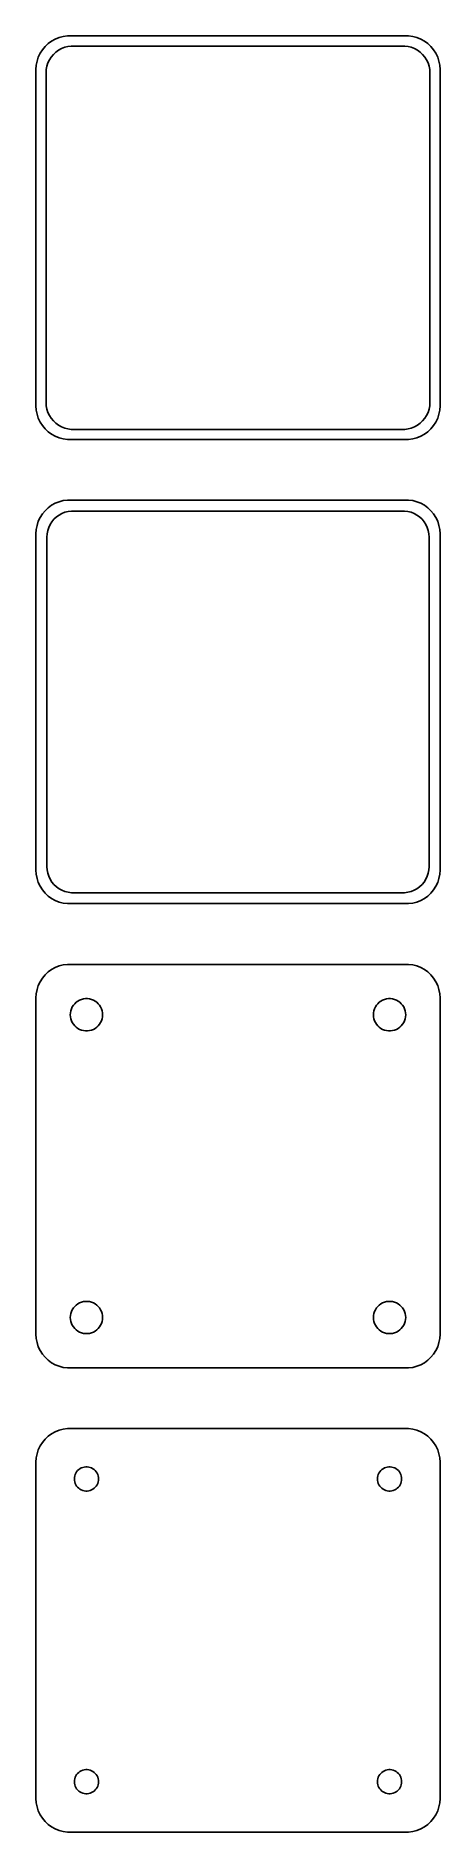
# Model space of a CAD drawing. Header units: metres. Extents: x -30 to 30, y 177 to 444.
import ezdxf

# ---------------------------------------------------------------- set-up
doc = ezdxf.new("R2010")
doc.units = ezdxf.units.M

msp = doc.modelspace()

# ---------------------------------------------------------------- linework, layer by layer
for p, q in [((-27.6791, 443.222), (-28.1871, 442.853)), ((-27.1289, 443.524), (-27.6791, 443.222)), ((-26.5451, 443.755), (-27.1289, 443.524)), ((-25.9369, 443.911), (-26.5451, 443.755)), ((-25.3139, 443.99), (-25.9369, 443.911)), ((25.3139, 443.99), (-25.3139, 443.99)), ((25.9369, 443.911), (25.3139, 443.99)), ((26.5451, 443.755), (25.9369, 443.911)), ((27.1289, 443.524), (26.5451, 443.755)), ((27.6791, 443.222), (27.1289, 443.524)), ((28.1871, 442.853), (27.6791, 443.222)), ((-29.6489, 440.841), (-29.8429, 440.243)), ((-29.3815, 441.409), (-29.6489, 440.841)), ((-29.0451, 441.939), (-29.3815, 441.409)), ((-28.6448, 442.423), (-29.0451, 441.939)), ((-28.1871, 442.853), (-28.6448, 442.423)), ((-28.0052, 440.427), (-27.7361, 440.851)), ((-27.7361, 440.851), (-27.4159, 441.238)), ((-27.4159, 441.238), (-27.0497, 441.582)), ((-27.0497, 441.582), (-26.6433, 441.877)), ((-26.6433, 441.877), (-26.2031, 442.119)), ((-26.2031, 442.119), (-25.7361, 442.304)), ((-25.7361, 442.304), (-25.2495, 442.429)), ((-25.2495, 442.429), (-24.7512, 442.492)), ((-24.7512, 442.492), (24.7512, 442.492)), ((24.7512, 442.492), (25.2495, 442.429)), ((25.2495, 442.429), (25.7361, 442.304)), ((25.7361, 442.304), (26.2031, 442.119)), ((26.2031, 442.119), (26.6433, 441.877)), ((26.6433, 441.877), (27.0497, 441.582)), ((27.0497, 441.582), (27.4159, 441.238)), ((27.4159, 441.238), (27.7361, 440.851)), ((27.7361, 440.851), (28.0052, 440.427)), ((28.6448, 442.423), (28.1871, 442.853)), ((29.0451, 441.939), (28.6448, 442.423)), ((29.3815, 441.409), (29.0451, 441.939)), ((29.6489, 440.841), (29.3815, 441.409)), ((29.8429, 440.243), (29.6489, 440.841)), ((-29.9606, 439.627), (-30, 439)), ((-30, 439), (-30, 389)), ((-29.8429, 440.243), (-29.9606, 439.627)), ((-28.5, 438.5), (-28.4684, 439.001)), ((-28.5, 389.5), (-28.5, 438.5)), ((-28.4684, 439.001), (-28.3743, 439.495)), ((-28.3743, 439.495), (-28.2191, 439.972)), ((-28.2191, 439.972), (-28.0052, 440.427)), ((28.0052, 440.427), (28.2191, 439.972)), ((28.2191, 439.972), (28.3743, 439.495)), ((28.3743, 439.495), (28.4684, 439.001)), ((28.4684, 439.001), (28.5, 438.5)), ((28.5, 438.5), (28.5, 389.5)), ((29.9606, 439.627), (29.8429, 440.243)), ((30, 439), (29.9606, 439.627)), ((30, 389), (30, 439)), ((-30, 389), (-29.9606, 388.373)), ((-29.9606, 388.373), (-29.8429, 387.757)), ((-29.8429, 387.757), (-29.6489, 387.159)), ((-29.6489, 387.159), (-29.3815, 386.591)), ((-28.4684, 388.999), (-28.5, 389.5)), ((-28.3743, 388.505), (-28.4684, 388.999)), ((-28.2191, 388.028), (-28.3743, 388.505)), ((-28.0052, 387.573), (-28.2191, 388.028)), ((-27.7361, 387.149), (-28.0052, 387.573)), ((-27.4159, 386.762), (-27.7361, 387.149)), ((27.7361, 387.149), (27.4159, 386.762)), ((28.0052, 387.573), (27.7361, 387.149)), ((28.2191, 388.028), (28.0052, 387.573)), ((28.3743, 388.505), (28.2191, 388.028)), ((28.4684, 388.999), (28.3743, 388.505)), ((28.5, 389.5), (28.4684, 388.999)), ((29.3815, 386.591), (29.6489, 387.159)), ((29.6489, 387.159), (29.8429, 387.757)), ((29.8429, 387.757), (29.9606, 388.373)), ((29.9606, 388.373), (30, 389)), ((-29.3815, 386.591), (-29.0451, 386.061)), ((-29.0451, 386.061), (-28.6448, 385.577)), ((-28.6448, 385.577), (-28.1871, 385.147)), ((-28.1871, 385.147), (-27.6791, 384.778)), ((-27.6791, 384.778), (-27.1289, 384.476)), ((-27.0497, 386.418), (-27.4159, 386.762)), ((-27.1289, 384.476), (-26.5451, 384.245)), ((-26.6433, 386.123), (-27.0497, 386.418)), ((-26.2031, 385.881), (-26.6433, 386.123)), ((-25.7361, 385.696), (-26.2031, 385.881)), ((-25.2495, 385.571), (-25.7361, 385.696)), ((-24.7512, 385.508), (-25.2495, 385.571)), ((24.7512, 385.508), (-24.7512, 385.508)), ((25.2495, 385.571), (24.7512, 385.508)), ((25.7361, 385.696), (25.2495, 385.571)), ((26.2031, 385.881), (25.7361, 385.696)), ((26.6433, 386.123), (26.2031, 385.881)), ((26.5451, 384.245), (27.1289, 384.476)), ((27.0497, 386.418), (26.6433, 386.123)), ((27.4159, 386.762), (27.0497, 386.418)), ((27.1289, 384.476), (27.6791, 384.778)), ((27.6791, 384.778), (28.1871, 385.147)), ((28.1871, 385.147), (28.6448, 385.577)), ((28.6448, 385.577), (29.0451, 386.061)), ((29.0451, 386.061), (29.3815, 386.591)), ((-26.5451, 384.245), (-25.9369, 384.089)), ((-25.9369, 384.089), (-25.3139, 384.01)), ((-25.3139, 384.01), (25.3139, 384.01)), ((25.3139, 384.01), (25.9369, 384.089)), ((25.9369, 384.089), (26.5451, 384.245)), ((-28.1871, 373.853), (-28.6448, 373.423)), ((-27.6791, 374.222), (-28.1871, 373.853)), ((-27.1289, 374.524), (-27.6791, 374.222)), ((-26.5451, 374.755), (-27.1289, 374.524)), ((-25.9369, 374.911), (-26.5451, 374.755)), ((-25.3139, 374.99), (-25.9369, 374.911)), ((25.3139, 374.99), (-25.3139, 374.99)), ((25.9369, 374.911), (25.3139, 374.99)), ((26.5451, 374.755), (25.9369, 374.911)), ((27.1289, 374.524), (26.5451, 374.755)), ((27.6791, 374.222), (27.1289, 374.524)), ((28.1871, 373.853), (27.6791, 374.222)), ((28.6448, 373.423), (28.1871, 373.853)), ((-29.8429, 371.243), (-29.9606, 370.627)), ((-29.6489, 371.841), (-29.8429, 371.243)), ((-29.3815, 372.409), (-29.6489, 371.841)), ((-29.0451, 372.939), (-29.3815, 372.409)), ((-28.6448, 373.423), (-29.0451, 372.939)), ((-28.1007, 370.926), (-27.8936, 371.366)), ((-27.8936, 371.366), (-27.633, 371.776)), ((-27.633, 371.776), (-27.323, 372.151)), ((-27.323, 372.151), (-26.9685, 372.484)), ((-26.9685, 372.484), (-26.5751, 372.77)), ((-26.5751, 372.77), (-26.1489, 373.004)), ((-26.1489, 373.004), (-25.6967, 373.183)), ((-25.6967, 373.183), (-25.2256, 373.304)), ((-25.2256, 373.304), (-24.7432, 373.365)), ((-24.7432, 373.365), (24.7432, 373.365)), ((24.7432, 373.365), (25.2256, 373.304)), ((25.2256, 373.304), (25.6967, 373.183)), ((25.6967, 373.183), (26.1489, 373.004)), ((26.1489, 373.004), (26.5751, 372.77)), ((26.5751, 372.77), (26.9685, 372.484)), ((26.9685, 372.484), (27.323, 372.151)), ((27.323, 372.151), (27.633, 371.776)), ((27.633, 371.776), (27.8936, 371.366)), ((27.8936, 371.366), (28.1007, 370.926)), ((29.0451, 372.939), (28.6448, 373.423)), ((29.3815, 372.409), (29.0451, 372.939)), ((29.6489, 371.841), (29.3815, 372.409)), ((29.8429, 371.243), (29.6489, 371.841)), ((29.9606, 370.627), (29.8429, 371.243)), ((-29.9606, 370.627), (-30, 370)), ((-30, 370), (-30, 320)), ((-28.3726, 369.5), (-28.3421, 369.985)), ((-28.3726, 320.5), (-28.3726, 369.5)), ((-28.3421, 369.985), (-28.251, 370.463)), ((-28.251, 370.463), (-28.1007, 370.926)), ((28.1007, 370.926), (28.251, 370.463)), ((28.251, 370.463), (28.3421, 369.985)), ((28.3421, 369.985), (28.3726, 369.5)), ((28.3726, 369.5), (28.3726, 320.5)), ((30, 370), (29.9606, 370.627)), ((30, 320), (30, 370)), ((-28.3421, 320.015), (-28.3726, 320.5)), ((28.3726, 320.5), (28.3421, 320.015)), ((-30, 320), (-29.9606, 319.373)), ((-29.9606, 319.373), (-29.8429, 318.757)), ((-29.8429, 318.757), (-29.6489, 318.159)), ((-29.6489, 318.159), (-29.3815, 317.591)), ((-28.251, 319.537), (-28.3421, 320.015)), ((-28.1007, 319.074), (-28.251, 319.537)), ((-27.8936, 318.634), (-28.1007, 319.074)), ((-27.633, 318.224), (-27.8936, 318.634)), ((-27.323, 317.849), (-27.633, 318.224)), ((-26.9685, 317.516), (-27.323, 317.849)), ((27.323, 317.849), (26.9685, 317.516)), ((27.633, 318.224), (27.323, 317.849)), ((27.8936, 318.634), (27.633, 318.224)), ((28.1007, 319.074), (27.8936, 318.634)), ((28.251, 319.537), (28.1007, 319.074)), ((28.3421, 320.015), (28.251, 319.537)), ((29.3815, 317.591), (29.6489, 318.159)), ((29.6489, 318.159), (29.8429, 318.757)), ((29.8429, 318.757), (29.9606, 319.373)), ((29.9606, 319.373), (30, 320)), ((-29.3815, 317.591), (-29.0451, 317.061)), ((-29.0451, 317.061), (-28.6448, 316.577)), ((-28.6448, 316.577), (-28.1871, 316.147)), ((-28.1871, 316.147), (-27.6791, 315.778)), ((-27.6791, 315.778), (-27.1289, 315.476)), ((-27.1289, 315.476), (-26.5451, 315.245)), ((-26.5751, 317.23), (-26.9685, 317.516)), ((-26.1489, 316.996), (-26.5751, 317.23)), ((-26.5451, 315.245), (-25.9369, 315.089)), ((-25.6967, 316.817), (-26.1489, 316.996)), ((-25.9369, 315.089), (-25.3139, 315.01)), ((-25.2256, 316.696), (-25.6967, 316.817)), ((-24.7432, 316.635), (-25.2256, 316.696)), ((24.7432, 316.635), (-24.7432, 316.635)), ((25.2256, 316.696), (24.7432, 316.635)), ((25.6967, 316.817), (25.2256, 316.696)), ((25.3139, 315.01), (25.9369, 315.089)), ((26.1489, 316.996), (25.6967, 316.817)), ((25.9369, 315.089), (26.5451, 315.245)), ((26.5751, 317.23), (26.1489, 316.996)), ((26.5451, 315.245), (27.1289, 315.476)), ((26.9685, 317.516), (26.5751, 317.23)), ((27.1289, 315.476), (27.6791, 315.778)), ((27.6791, 315.778), (28.1871, 316.147)), ((28.1871, 316.147), (28.6448, 316.577)), ((28.6448, 316.577), (29.0451, 317.061)), ((29.0451, 317.061), (29.3815, 317.591)), ((-25.3139, 315.01), (25.3139, 315.01)), ((-28.6448, 304.423), (-29.0451, 303.939)), ((-28.1871, 304.853), (-28.6448, 304.423)), ((-27.6791, 305.222), (-28.1871, 304.853)), ((-27.1289, 305.524), (-27.6791, 305.222)), ((-26.5451, 305.755), (-27.1289, 305.524)), ((-25.9369, 305.911), (-26.5451, 305.755)), ((-25.3139, 305.99), (-25.9369, 305.911)), ((25.3139, 305.99), (-25.3139, 305.99)), ((25.9369, 305.911), (25.3139, 305.99)), ((26.5451, 305.755), (25.9369, 305.911)), ((27.1289, 305.524), (26.5451, 305.755)), ((27.6791, 305.222), (27.1289, 305.524)), ((28.1871, 304.853), (27.6791, 305.222)), ((28.6448, 304.423), (28.1871, 304.853)), ((29.0451, 303.939), (28.6448, 304.423)), ((-29.8429, 302.243), (-29.9606, 301.627)), ((-29.6489, 302.841), (-29.8429, 302.243)), ((-29.3815, 303.409), (-29.6489, 302.841)), ((-29.0451, 303.939), (-29.3815, 303.409)), ((29.3815, 303.409), (29.0451, 303.939)), ((29.6489, 302.841), (29.3815, 303.409)), ((29.8429, 302.243), (29.6489, 302.841)), ((29.9606, 301.627), (29.8429, 302.243)), ((-29.9606, 301.627), (-30, 301)), ((-30, 301), (-30, 251)), ((-24.8811, 298.801), (-24.8246, 299.097)), ((-24.8246, 299.097), (-24.7315, 299.383)), ((-24.7315, 299.383), (-24.6031, 299.656)), ((-24.6031, 299.656), (-24.4416, 299.911)), ((-24.4416, 299.911), (-24.2495, 300.143)), ((-24.2495, 300.143), (-24.0298, 300.349)), ((-24.0298, 300.349), (-23.786, 300.526)), ((-23.786, 300.526), (-23.5219, 300.672)), ((-23.5219, 300.672), (-23.2416, 300.783)), ((-23.2416, 300.783), (-22.9497, 300.857)), ((-22.9497, 300.857), (-22.6507, 300.895)), ((-22.6507, 300.895), (-22.3493, 300.895)), ((-22.3493, 300.895), (-22.0503, 300.857)), ((-22.0503, 300.857), (-21.7583, 300.783)), ((-21.7583, 300.783), (-21.4781, 300.672)), ((-21.4781, 300.672), (-21.214, 300.526)), ((-21.214, 300.526), (-20.9702, 300.349)), ((-20.9702, 300.349), (-20.7505, 300.143)), ((-20.7505, 300.143), (-20.5583, 299.911)), ((-20.5583, 299.911), (-20.3969, 299.656)), ((-20.3969, 299.656), (-20.2685, 299.383)), ((-20.2685, 299.383), (-20.1754, 299.097)), ((-20.1754, 299.097), (-20.1189, 298.801)), ((20.1189, 298.801), (20.1754, 299.097)), ((20.1754, 299.097), (20.2685, 299.383)), ((20.2685, 299.383), (20.3969, 299.656)), ((20.3969, 299.656), (20.5583, 299.911)), ((20.5583, 299.911), (20.7505, 300.143)), ((20.7505, 300.143), (20.9702, 300.349)), ((20.9702, 300.349), (21.214, 300.526)), ((21.214, 300.526), (21.4781, 300.672)), ((21.4781, 300.672), (21.7583, 300.783)), ((21.7583, 300.783), (22.0503, 300.857)), ((22.0503, 300.857), (22.3493, 300.895)), ((22.3493, 300.895), (22.6507, 300.895)), ((22.6507, 300.895), (22.9497, 300.857)), ((22.9497, 300.857), (23.2416, 300.783)), ((23.2416, 300.783), (23.5219, 300.672)), ((23.5219, 300.672), (23.786, 300.526)), ((23.786, 300.526), (24.0298, 300.349)), ((24.0298, 300.349), (24.2495, 300.143)), ((24.2495, 300.143), (24.4416, 299.911)), ((24.4416, 299.911), (24.6031, 299.656)), ((24.6031, 299.656), (24.7315, 299.383)), ((24.7315, 299.383), (24.8246, 299.097)), ((24.8246, 299.097), (24.8811, 298.801)), ((30, 301), (29.9606, 301.627)), ((30, 251), (30, 301)), ((-24.9, 298.5), (-24.8811, 298.801)), ((-24.8811, 298.199), (-24.9, 298.5)), ((-24.8246, 297.903), (-24.8811, 298.199)), ((-24.7315, 297.617), (-24.8246, 297.903)), ((-24.6031, 297.344), (-24.7315, 297.617)), ((-24.4416, 297.089), (-24.6031, 297.344)), ((-24.2495, 296.857), (-24.4416, 297.089)), ((-24.0298, 296.651), (-24.2495, 296.857)), ((-23.786, 296.474), (-24.0298, 296.651)), ((-23.5219, 296.328), (-23.786, 296.474)), ((-21.214, 296.474), (-21.4781, 296.328)), ((-20.9702, 296.651), (-21.214, 296.474)), ((-20.7505, 296.857), (-20.9702, 296.651)), ((-20.5583, 297.089), (-20.7505, 296.857)), ((-20.3969, 297.344), (-20.5583, 297.089)), ((-20.2685, 297.617), (-20.3969, 297.344)), ((-20.1754, 297.903), (-20.2685, 297.617)), ((-20.1189, 298.199), (-20.1754, 297.903)), ((-20.1189, 298.801), (-20.1, 298.5)), ((-20.1, 298.5), (-20.1189, 298.199)), ((20.1, 298.5), (20.1189, 298.801)), ((20.1189, 298.199), (20.1, 298.5)), ((20.1754, 297.903), (20.1189, 298.199)), ((20.2685, 297.617), (20.1754, 297.903)), ((20.3969, 297.344), (20.2685, 297.617)), ((20.5583, 297.089), (20.3969, 297.344)), ((20.7505, 296.857), (20.5583, 297.089)), ((20.9702, 296.651), (20.7505, 296.857)), ((21.214, 296.474), (20.9702, 296.651)), ((21.4781, 296.328), (21.214, 296.474)), ((23.786, 296.474), (23.5219, 296.328)), ((24.0298, 296.651), (23.786, 296.474)), ((24.2495, 296.857), (24.0298, 296.651)), ((24.4416, 297.089), (24.2495, 296.857)), ((24.6031, 297.344), (24.4416, 297.089)), ((24.7315, 297.617), (24.6031, 297.344)), ((24.8246, 297.903), (24.7315, 297.617)), ((24.8811, 298.199), (24.8246, 297.903)), ((24.8811, 298.801), (24.9, 298.5)), ((24.9, 298.5), (24.8811, 298.199)), ((-23.2416, 296.217), (-23.5219, 296.328)), ((-22.9497, 296.143), (-23.2416, 296.217)), ((-22.6507, 296.105), (-22.9497, 296.143)), ((-22.3493, 296.105), (-22.6507, 296.105)), ((-22.0503, 296.143), (-22.3493, 296.105)), ((-21.7583, 296.217), (-22.0503, 296.143)), ((-21.4781, 296.328), (-21.7583, 296.217)), ((21.7583, 296.217), (21.4781, 296.328)), ((22.0503, 296.143), (21.7583, 296.217)), ((22.3493, 296.105), (22.0503, 296.143)), ((22.6507, 296.105), (22.3493, 296.105)), ((22.9497, 296.143), (22.6507, 296.105)), ((23.2416, 296.217), (22.9497, 296.143)), ((23.5219, 296.328), (23.2416, 296.217)), ((-24.9, 253.5), (-24.8811, 253.801)), ((-24.8811, 253.801), (-24.8246, 254.097)), ((-24.8246, 254.097), (-24.7315, 254.383)), ((-24.7315, 254.383), (-24.6031, 254.656)), ((-24.6031, 254.656), (-24.4416, 254.911)), ((-24.4416, 254.911), (-24.2495, 255.143)), ((-24.2495, 255.143), (-24.0298, 255.349)), ((-24.0298, 255.349), (-23.786, 255.526)), ((-23.786, 255.526), (-23.5219, 255.672)), ((-23.5219, 255.672), (-23.2416, 255.783)), ((-23.2416, 255.783), (-22.9497, 255.857)), ((-22.9497, 255.857), (-22.6507, 255.895)), ((-22.6507, 255.895), (-22.3493, 255.895)), ((-22.3493, 255.895), (-22.0503, 255.857)), ((-22.0503, 255.857), (-21.7583, 255.783)), ((-21.7583, 255.783), (-21.4781, 255.672)), ((-21.4781, 255.672), (-21.214, 255.526)), ((-21.214, 255.526), (-20.9702, 255.349)), ((-20.9702, 255.349), (-20.7505, 255.143)), ((-20.7505, 255.143), (-20.5583, 254.911)), ((-20.5583, 254.911), (-20.3969, 254.656)), ((-20.3969, 254.656), (-20.2685, 254.383)), ((-20.2685, 254.383), (-20.1754, 254.097)), ((-20.1754, 254.097), (-20.1189, 253.801)), ((-20.1189, 253.801), (-20.1, 253.5)), ((20.1, 253.5), (20.1189, 253.801)), ((20.1189, 253.801), (20.1754, 254.097)), ((20.1754, 254.097), (20.2685, 254.383)), ((20.2685, 254.383), (20.3969, 254.656)), ((20.3969, 254.656), (20.5583, 254.911)), ((20.5583, 254.911), (20.7505, 255.143)), ((20.7505, 255.143), (20.9702, 255.349)), ((20.9702, 255.349), (21.214, 255.526)), ((21.214, 255.526), (21.4781, 255.672)), ((21.4781, 255.672), (21.7583, 255.783)), ((21.7583, 255.783), (22.0503, 255.857)), ((22.0503, 255.857), (22.3493, 255.895)), ((22.3493, 255.895), (22.6507, 255.895)), ((22.6507, 255.895), (22.9497, 255.857)), ((22.9497, 255.857), (23.2416, 255.783)), ((23.2416, 255.783), (23.5219, 255.672)), ((23.5219, 255.672), (23.786, 255.526)), ((23.786, 255.526), (24.0298, 255.349)), ((24.0298, 255.349), (24.2495, 255.143)), ((24.2495, 255.143), (24.4416, 254.911)), ((24.4416, 254.911), (24.6031, 254.656)), ((24.6031, 254.656), (24.7315, 254.383)), ((24.7315, 254.383), (24.8246, 254.097)), ((24.8246, 254.097), (24.8811, 253.801)), ((24.8811, 253.801), (24.9, 253.5)), ((-30, 251), (-29.9606, 250.373)), ((-24.8811, 253.199), (-24.9, 253.5)), ((-24.8246, 252.903), (-24.8811, 253.199)), ((-24.7315, 252.617), (-24.8246, 252.903)), ((-24.6031, 252.344), (-24.7315, 252.617)), ((-24.4416, 252.089), (-24.6031, 252.344)), ((-24.2495, 251.857), (-24.4416, 252.089)), ((-24.0298, 251.651), (-24.2495, 251.857)), ((-23.786, 251.474), (-24.0298, 251.651)), ((-23.5219, 251.328), (-23.786, 251.474)), ((-23.2416, 251.217), (-23.5219, 251.328)), ((-22.9497, 251.143), (-23.2416, 251.217)), ((-22.6507, 251.105), (-22.9497, 251.143)), ((-22.3493, 251.105), (-22.6507, 251.105)), ((-22.0503, 251.143), (-22.3493, 251.105)), ((-21.7583, 251.217), (-22.0503, 251.143)), ((-21.4781, 251.328), (-21.7583, 251.217)), ((-21.214, 251.474), (-21.4781, 251.328)), ((-20.9702, 251.651), (-21.214, 251.474)), ((-20.7505, 251.857), (-20.9702, 251.651)), ((-20.5583, 252.089), (-20.7505, 251.857)), ((-20.3969, 252.344), (-20.5583, 252.089)), ((-20.2685, 252.617), (-20.3969, 252.344)), ((-20.1754, 252.903), (-20.2685, 252.617)), ((-20.1189, 253.199), (-20.1754, 252.903)), ((-20.1, 253.5), (-20.1189, 253.199)), ((20.1189, 253.199), (20.1, 253.5)), ((20.1754, 252.903), (20.1189, 253.199)), ((20.2685, 252.617), (20.1754, 252.903)), ((20.3969, 252.344), (20.2685, 252.617)), ((20.5583, 252.089), (20.3969, 252.344)), ((20.7505, 251.857), (20.5583, 252.089)), ((20.9702, 251.651), (20.7505, 251.857)), ((21.214, 251.474), (20.9702, 251.651)), ((21.4781, 251.328), (21.214, 251.474)), ((21.7583, 251.217), (21.4781, 251.328)), ((22.0503, 251.143), (21.7583, 251.217)), ((22.3493, 251.105), (22.0503, 251.143)), ((22.6507, 251.105), (22.3493, 251.105)), ((22.9497, 251.143), (22.6507, 251.105)), ((23.2416, 251.217), (22.9497, 251.143)), ((23.5219, 251.328), (23.2416, 251.217)), ((23.786, 251.474), (23.5219, 251.328)), ((24.0298, 251.651), (23.786, 251.474)), ((24.2495, 251.857), (24.0298, 251.651)), ((24.4416, 252.089), (24.2495, 251.857)), ((24.6031, 252.344), (24.4416, 252.089)), ((24.7315, 252.617), (24.6031, 252.344)), ((24.8246, 252.903), (24.7315, 252.617)), ((24.8811, 253.199), (24.8246, 252.903)), ((24.9, 253.5), (24.8811, 253.199)), ((29.9606, 250.373), (30, 251)), ((-29.9606, 250.373), (-29.8429, 249.757)), ((-29.8429, 249.757), (-29.6489, 249.159)), ((-29.6489, 249.159), (-29.3815, 248.591)), ((-29.3815, 248.591), (-29.0451, 248.061)), ((29.0451, 248.061), (29.3815, 248.591)), ((29.3815, 248.591), (29.6489, 249.159)), ((29.6489, 249.159), (29.8429, 249.757)), ((29.8429, 249.757), (29.9606, 250.373)), ((-29.0451, 248.061), (-28.6448, 247.577)), ((-28.6448, 247.577), (-28.1871, 247.147)), ((-28.1871, 247.147), (-27.6791, 246.778)), ((-27.6791, 246.778), (-27.1289, 246.476)), ((-27.1289, 246.476), (-26.5451, 246.245)), ((-26.5451, 246.245), (-25.9369, 246.089)), ((-25.9369, 246.089), (-25.3139, 246.01)), ((-25.3139, 246.01), (25.3139, 246.01)), ((25.3139, 246.01), (25.9369, 246.089)), ((25.9369, 246.089), (26.5451, 246.245)), ((26.5451, 246.245), (27.1289, 246.476)), ((27.1289, 246.476), (27.6791, 246.778)), ((27.6791, 246.778), (28.1871, 247.147)), ((28.1871, 247.147), (28.6448, 247.577)), ((28.6448, 247.577), (29.0451, 248.061)), ((-28.6448, 235.423), (-29.0451, 234.939)), ((-28.1871, 235.853), (-28.6448, 235.423)), ((-27.6791, 236.222), (-28.1871, 235.853)), ((-27.1289, 236.524), (-27.6791, 236.222)), ((-26.5451, 236.755), (-27.1289, 236.524)), ((-25.9369, 236.911), (-26.5451, 236.755)), ((-25.3139, 236.99), (-25.9369, 236.911)), ((25.3139, 236.99), (-25.3139, 236.99)), ((25.9369, 236.911), (25.3139, 236.99)), ((26.5451, 236.755), (25.9369, 236.911)), ((27.1289, 236.524), (26.5451, 236.755)), ((27.6791, 236.222), (27.1289, 236.524)), ((28.1871, 235.853), (27.6791, 236.222)), ((28.6448, 235.423), (28.1871, 235.853)), ((29.0451, 234.939), (28.6448, 235.423)), ((-29.9606, 232.627), (-30, 232)), ((-29.8429, 233.243), (-29.9606, 232.627)), ((-29.6489, 233.841), (-29.8429, 233.243)), ((-29.3815, 234.409), (-29.6489, 233.841)), ((-29.0451, 234.939), (-29.3815, 234.409)), ((29.3815, 234.409), (29.0451, 234.939)), ((29.6489, 233.841), (29.3815, 234.409)), ((29.8429, 233.243), (29.6489, 233.841)), ((29.9606, 232.627), (29.8429, 233.243)), ((30, 232), (29.9606, 232.627)), ((-30, 232), (-30, 182)), ((-24.3, 229.5), (-24.2858, 229.726)), ((-24.2858, 229.726), (-24.2434, 229.948)), ((-24.2434, 229.948), (-24.1736, 230.163)), ((-24.1736, 230.163), (-24.0773, 230.367)), ((-24.0773, 230.367), (-23.9562, 230.558)), ((-23.9562, 230.558), (-23.8121, 230.732)), ((-23.8121, 230.732), (-23.6474, 230.887)), ((-23.6474, 230.887), (-23.4645, 231.02)), ((-23.4645, 231.02), (-23.2664, 231.129)), ((-23.2664, 231.129), (-23.0562, 231.212)), ((-23.0562, 231.212), (-22.8373, 231.268)), ((-22.8373, 231.268), (-22.613, 231.296)), ((-22.613, 231.296), (-22.387, 231.296)), ((-22.387, 231.296), (-22.1627, 231.268)), ((-22.1627, 231.268), (-21.9438, 231.212)), ((-21.9438, 231.212), (-21.7336, 231.129)), ((-21.7336, 231.129), (-21.5355, 231.02)), ((-21.5355, 231.02), (-21.3526, 230.887)), ((-21.3526, 230.887), (-21.1879, 230.732)), ((-21.1879, 230.732), (-21.0438, 230.558)), ((-21.0438, 230.558), (-20.9226, 230.367)), ((-20.9226, 230.367), (-20.8264, 230.163)), ((-20.8264, 230.163), (-20.7565, 229.948)), ((-20.7565, 229.948), (-20.7142, 229.726)), ((-20.7142, 229.726), (-20.7, 229.5)), ((20.7, 229.5), (20.7142, 229.726)), ((20.7142, 229.726), (20.7565, 229.948)), ((20.7565, 229.948), (20.8264, 230.163)), ((20.8264, 230.163), (20.9226, 230.367)), ((20.9226, 230.367), (21.0438, 230.558)), ((21.0438, 230.558), (21.1879, 230.732)), ((21.1879, 230.732), (21.3526, 230.887)), ((21.3526, 230.887), (21.5355, 231.02)), ((21.5355, 231.02), (21.7336, 231.129)), ((21.7336, 231.129), (21.9438, 231.212)), ((21.9438, 231.212), (22.1627, 231.268)), ((22.1627, 231.268), (22.387, 231.296)), ((22.387, 231.296), (22.613, 231.296)), ((22.613, 231.296), (22.8373, 231.268)), ((22.8373, 231.268), (23.0562, 231.212)), ((23.0562, 231.212), (23.2664, 231.129)), ((23.2664, 231.129), (23.4645, 231.02)), ((23.4645, 231.02), (23.6474, 230.887)), ((23.6474, 230.887), (23.8121, 230.732)), ((23.8121, 230.732), (23.9562, 230.558)), ((23.9562, 230.558), (24.0773, 230.367)), ((24.0773, 230.367), (24.1736, 230.163)), ((24.1736, 230.163), (24.2434, 229.948)), ((24.2434, 229.948), (24.2858, 229.726)), ((24.2858, 229.726), (24.3, 229.5)), ((30, 182), (30, 232)), ((-24.2858, 229.274), (-24.3, 229.5)), ((-24.2434, 229.052), (-24.2858, 229.274)), ((-24.1736, 228.837), (-24.2434, 229.052)), ((-24.0773, 228.633), (-24.1736, 228.837)), ((-23.9562, 228.442), (-24.0773, 228.633)), ((-23.8121, 228.268), (-23.9562, 228.442)), ((-23.6474, 228.113), (-23.8121, 228.268)), ((-23.4645, 227.98), (-23.6474, 228.113)), ((-23.2664, 227.871), (-23.4645, 227.98)), ((-23.0562, 227.788), (-23.2664, 227.871)), ((-22.8373, 227.732), (-23.0562, 227.788)), ((-22.613, 227.704), (-22.8373, 227.732)), ((-22.387, 227.704), (-22.613, 227.704)), ((-22.1627, 227.732), (-22.387, 227.704)), ((-21.9438, 227.788), (-22.1627, 227.732)), ((-21.7336, 227.871), (-21.9438, 227.788)), ((-21.5355, 227.98), (-21.7336, 227.871)), ((-21.3526, 228.113), (-21.5355, 227.98)), ((-21.1879, 228.268), (-21.3526, 228.113)), ((-21.0438, 228.442), (-21.1879, 228.268)), ((-20.9226, 228.633), (-21.0438, 228.442)), ((-20.8264, 228.837), (-20.9226, 228.633)), ((-20.7565, 229.052), (-20.8264, 228.837)), ((-20.7142, 229.274), (-20.7565, 229.052)), ((-20.7, 229.5), (-20.7142, 229.274)), ((20.7142, 229.274), (20.7, 229.5)), ((20.7565, 229.052), (20.7142, 229.274)), ((20.8264, 228.837), (20.7565, 229.052)), ((20.9226, 228.633), (20.8264, 228.837)), ((21.0438, 228.442), (20.9226, 228.633)), ((21.1879, 228.268), (21.0438, 228.442)), ((21.3526, 228.113), (21.1879, 228.268)), ((21.5355, 227.98), (21.3526, 228.113)), ((21.7336, 227.871), (21.5355, 227.98)), ((21.9438, 227.788), (21.7336, 227.871)), ((22.1627, 227.732), (21.9438, 227.788)), ((22.387, 227.704), (22.1627, 227.732)), ((22.613, 227.704), (22.387, 227.704)), ((22.8373, 227.732), (22.613, 227.704)), ((23.0562, 227.788), (22.8373, 227.732)), ((23.2664, 227.871), (23.0562, 227.788)), ((23.4645, 227.98), (23.2664, 227.871)), ((23.6474, 228.113), (23.4645, 227.98)), ((23.8121, 228.268), (23.6474, 228.113)), ((23.9562, 228.442), (23.8121, 228.268)), ((24.0773, 228.633), (23.9562, 228.442)), ((24.1736, 228.837), (24.0773, 228.633)), ((24.2434, 229.052), (24.1736, 228.837)), ((24.2858, 229.274), (24.2434, 229.052)), ((24.3, 229.5), (24.2858, 229.274)), ((-24.3, 184.5), (-24.2858, 184.726)), ((-24.2858, 184.274), (-24.3, 184.5)), ((-24.2858, 184.726), (-24.2434, 184.948)), ((-24.2434, 184.052), (-24.2858, 184.274)), ((-24.2434, 184.948), (-24.1736, 185.163)), ((-24.1736, 185.163), (-24.0773, 185.367)), ((-24.0773, 185.367), (-23.9562, 185.558)), ((-23.9562, 185.558), (-23.8121, 185.732)), ((-23.8121, 185.732), (-23.6474, 185.887)), ((-23.6474, 185.887), (-23.4645, 186.02)), ((-23.4645, 186.02), (-23.2664, 186.129)), ((-23.2664, 186.129), (-23.0562, 186.212)), ((-23.0562, 186.212), (-22.8373, 186.268)), ((-22.8373, 186.268), (-22.613, 186.296)), ((-22.613, 186.296), (-22.387, 186.296)), ((-22.387, 186.296), (-22.1627, 186.268)), ((-22.1627, 186.268), (-21.9438, 186.212)), ((-21.9438, 186.212), (-21.7336, 186.129)), ((-21.7336, 186.129), (-21.5355, 186.02)), ((-21.5355, 186.02), (-21.3526, 185.887)), ((-21.3526, 185.887), (-21.1879, 185.732)), ((-21.1879, 185.732), (-21.0438, 185.558)), ((-21.0438, 185.558), (-20.9226, 185.367)), ((-20.9226, 185.367), (-20.8264, 185.163)), ((-20.8264, 185.163), (-20.7565, 184.948)), ((-20.7565, 184.948), (-20.7142, 184.726)), ((-20.7142, 184.274), (-20.7565, 184.052)), ((-20.7142, 184.726), (-20.7, 184.5)), ((-20.7, 184.5), (-20.7142, 184.274)), ((20.7, 184.5), (20.7142, 184.726)), ((20.7142, 184.274), (20.7, 184.5)), ((20.7142, 184.726), (20.7565, 184.948)), ((20.7565, 184.052), (20.7142, 184.274)), ((20.7565, 184.948), (20.8264, 185.163)), ((20.8264, 185.163), (20.9226, 185.367)), ((20.9226, 185.367), (21.0438, 185.558)), ((21.0438, 185.558), (21.1879, 185.732)), ((21.1879, 185.732), (21.3526, 185.887)), ((21.3526, 185.887), (21.5355, 186.02)), ((21.5355, 186.02), (21.7336, 186.129)), ((21.7336, 186.129), (21.9438, 186.212)), ((21.9438, 186.212), (22.1627, 186.268)), ((22.1627, 186.268), (22.387, 186.296)), ((22.387, 186.296), (22.613, 186.296)), ((22.613, 186.296), (22.8373, 186.268)), ((22.8373, 186.268), (23.0562, 186.212)), ((23.0562, 186.212), (23.2664, 186.129)), ((23.2664, 186.129), (23.4645, 186.02)), ((23.4645, 186.02), (23.6474, 185.887)), ((23.6474, 185.887), (23.8121, 185.732)), ((23.8121, 185.732), (23.9562, 185.558)), ((23.9562, 185.558), (24.0773, 185.367)), ((24.0773, 185.367), (24.1736, 185.163)), ((24.1736, 185.163), (24.2434, 184.948)), ((24.2434, 184.948), (24.2858, 184.726)), ((24.2858, 184.274), (24.2434, 184.052)), ((24.2858, 184.726), (24.3, 184.5)), ((24.3, 184.5), (24.2858, 184.274)), ((-30, 182), (-29.9606, 181.373)), ((-24.1736, 183.837), (-24.2434, 184.052)), ((-24.0773, 183.633), (-24.1736, 183.837)), ((-23.9562, 183.442), (-24.0773, 183.633)), ((-23.8121, 183.268), (-23.9562, 183.442)), ((-23.6474, 183.113), (-23.8121, 183.268)), ((-23.4645, 182.98), (-23.6474, 183.113)), ((-23.2664, 182.871), (-23.4645, 182.98)), ((-23.0562, 182.788), (-23.2664, 182.871)), ((-22.8373, 182.732), (-23.0562, 182.788)), ((-22.613, 182.704), (-22.8373, 182.732)), ((-22.387, 182.704), (-22.613, 182.704)), ((-22.1627, 182.732), (-22.387, 182.704)), ((-21.9438, 182.788), (-22.1627, 182.732)), ((-21.7336, 182.871), (-21.9438, 182.788)), ((-21.5355, 182.98), (-21.7336, 182.871)), ((-21.3526, 183.113), (-21.5355, 182.98)), ((-21.1879, 183.268), (-21.3526, 183.113)), ((-21.0438, 183.442), (-21.1879, 183.268)), ((-20.9226, 183.633), (-21.0438, 183.442)), ((-20.8264, 183.837), (-20.9226, 183.633)), ((-20.7565, 184.052), (-20.8264, 183.837)), ((20.8264, 183.837), (20.7565, 184.052)), ((20.9226, 183.633), (20.8264, 183.837)), ((21.0438, 183.442), (20.9226, 183.633)), ((21.1879, 183.268), (21.0438, 183.442)), ((21.3526, 183.113), (21.1879, 183.268)), ((21.5355, 182.98), (21.3526, 183.113)), ((21.7336, 182.871), (21.5355, 182.98)), ((21.9438, 182.788), (21.7336, 182.871)), ((22.1627, 182.732), (21.9438, 182.788)), ((22.387, 182.704), (22.1627, 182.732)), ((22.613, 182.704), (22.387, 182.704)), ((22.8373, 182.732), (22.613, 182.704)), ((23.0562, 182.788), (22.8373, 182.732)), ((23.2664, 182.871), (23.0562, 182.788)), ((23.4645, 182.98), (23.2664, 182.871)), ((23.6474, 183.113), (23.4645, 182.98)), ((23.8121, 183.268), (23.6474, 183.113)), ((23.9562, 183.442), (23.8121, 183.268)), ((24.0773, 183.633), (23.9562, 183.442)), ((24.1736, 183.837), (24.0773, 183.633)), ((24.2434, 184.052), (24.1736, 183.837)), ((29.9606, 181.373), (30, 182)), ((-29.9606, 181.373), (-29.8429, 180.757)), ((-29.8429, 180.757), (-29.6489, 180.159)), ((-29.6489, 180.159), (-29.3815, 179.591)), ((-29.3815, 179.591), (-29.0451, 179.061)), ((-29.0451, 179.061), (-28.6448, 178.577)), ((28.6448, 178.577), (29.0451, 179.061)), ((29.0451, 179.061), (29.3815, 179.591)), ((29.3815, 179.591), (29.6489, 180.159)), ((29.6489, 180.159), (29.8429, 180.757)), ((29.8429, 180.757), (29.9606, 181.373)), ((-28.6448, 178.577), (-28.1871, 178.147)), ((-28.1871, 178.147), (-27.6791, 177.778)), ((-27.6791, 177.778), (-27.1289, 177.476)), ((-27.1289, 177.476), (-26.5451, 177.245)), ((-26.5451, 177.245), (-25.9369, 177.089)), ((-25.9369, 177.089), (-25.3139, 177.01)), ((-25.3139, 177.01), (25.3139, 177.01)), ((25.3139, 177.01), (25.9369, 177.089)), ((25.9369, 177.089), (26.5451, 177.245)), ((26.5451, 177.245), (27.1289, 177.476)), ((27.1289, 177.476), (27.6791, 177.778)), ((27.6791, 177.778), (28.1871, 178.147)), ((28.1871, 178.147), (28.6448, 178.577))]:
    msp.add_line(p, q)

doc.saveas('drawing.dxf')
